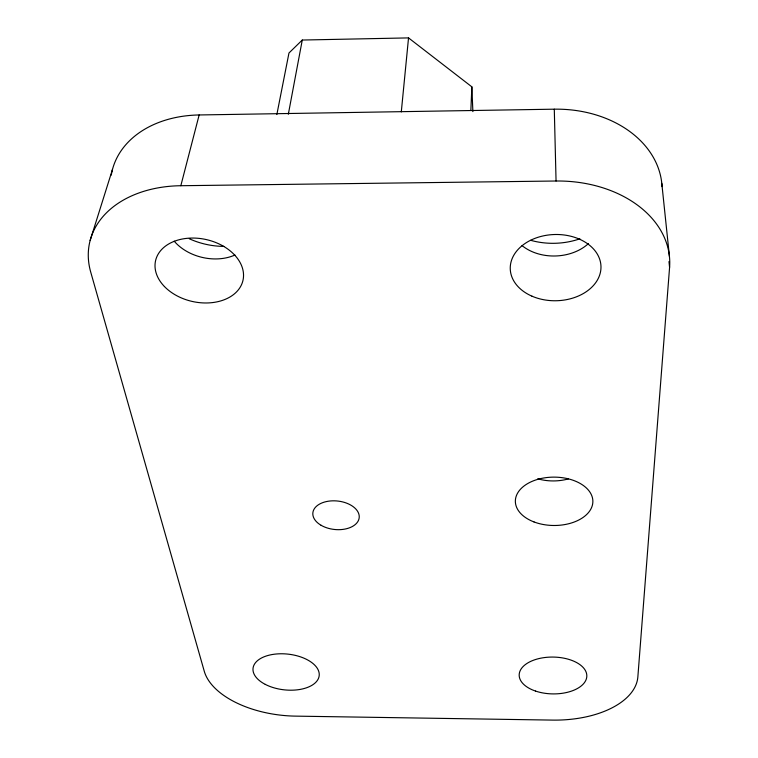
<?xml version="1.0" encoding="UTF-8"?>
<svg xmlns="http://www.w3.org/2000/svg" width="758" height="758" viewBox="0 0 758 758"><rect width="100%" height="100%" fill="white"/><g stroke="black" fill="none" stroke-linecap="round" stroke-linejoin="round"><path stroke-width="1.14" d="M470.86 110.478L471.855 86.838L408.534 37.9L302.271 40.041L288.969 53.003L276.85 114.543M668.973 261.586L669.579 267.394L637.857 676.885A84.621 46.105 0.9 0 1 552.658 720.1L295.611 716.13A83.228 44.949 6.3 0 1 204.253 671.2L90.704 272.046A112.127 79.476 12.6 0 1 180.83 185.719L199.155 114.96L554.288 109.18A107.683 82.243 -2.1 0 1 662.047 186.61M401.295 111.909L408.534 37.9M288.324 114.268L302.271 40.041M90.136 240.513L112.487 169.422M180.83 185.719L556.059 181.01A113.577 83.001 -1.4 0 1 669.579 267.394M661.791 183.36L669.437 256.45M471.855 86.838L472.878 111.606M554.288 109.18L556.059 181.01M111.274 175.089A106.414 78.908 13.4 0 1 199.155 114.96M223.951 246.388A63.795 47.28 13.4 0 1 189.301 238.761M579.87 238.817A64.563 49.27 -2 0 1 530.714 240.314M588.464 243.564A43.936 32.964 -1.8 0 1 522.054 245.62M568.415 478.885A37.701 24.284 -0.1 0 1 537.773 478.8M234.942 255.029A43.405 31.609 13.1 0 1 174.198 241.167M531.945 296.16A45.376 33.125 -1.4 0 0 600.971 267.944A45.376 33.125 -1.4 0 0 533.935 238.77A45.376 33.125 -1.4 0 0 531.945 296.16M534.011 521.94A38.753 24.18 0.2 0 0 592.86 501.881A38.753 24.18 0.2 0 0 535.47 480.07A38.753 24.18 0.2 0 0 534.011 521.94M164.429 286.524A44.798 31.722 12.6 0 0 240.343 286.96A44.798 31.722 12.6 0 0 193.082 238.05A44.798 31.722 12.6 0 0 164.429 286.524M265.253 684.37A33.276 17.955 6.3 0 0 318.834 677.387A33.276 17.955 6.3 0 0 274.263 654.22A33.276 17.955 6.3 0 0 265.253 684.37M535.536 691.069A33.826 18.419 0.9 0 0 586.815 676.221A33.826 18.419 0.9 0 0 536.636 659.185A33.826 18.419 0.9 0 0 535.536 691.069M321.079 525.275A23.29 14.307 5.9 0 0 358.885 519.249A23.29 14.307 5.9 0 0 328.129 501.246A23.29 14.307 5.9 0 0 321.079 525.275"/></g></svg>
